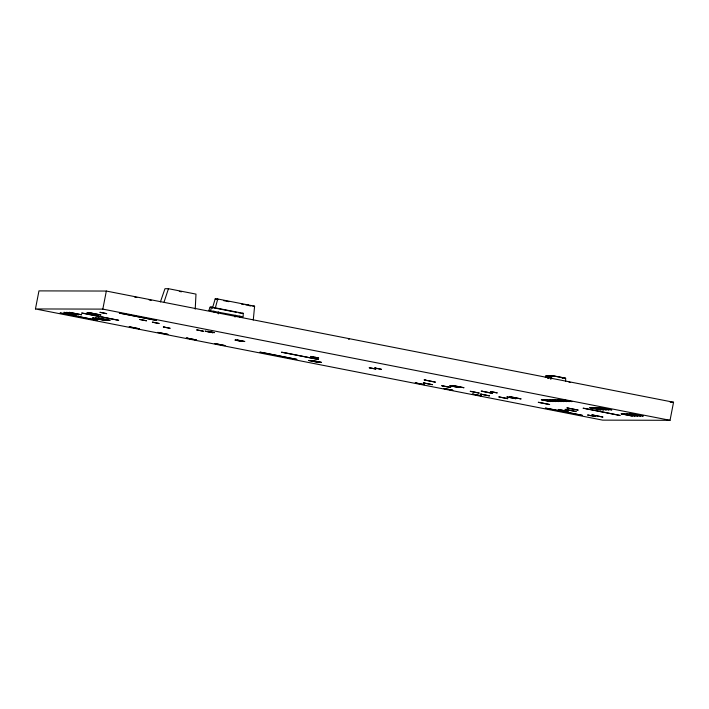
<?xml version="1.0" encoding="UTF-8"?>
<svg xmlns="http://www.w3.org/2000/svg" width="709" height="709" viewBox="0 0 709 709"><rect width="100%" height="100%" fill="white"/><g stroke="black" fill="none" stroke-linecap="round" stroke-linejoin="round"><path stroke-width="1.06" d="M243.222 313.325L243.152 316.817L208.863 310.427L210.103 307.139L211.707 307.148L243.222 313.325L241.627 313.325M195.223 309.133L195.985 294.102L168.458 288.705L164.975 288.696L160.394 301.937M253.273 320.025L254.602 306.199L217.752 298.976L215.155 298.968L212.416 308.229M214.029 312.19L213.932 311.091M239.881 317.26L239.775 316.152M235.344 316.684L235.282 315.275L234.954 316.967M218.434 313.715L218.425 311.969L218.23 313.75M35.45 308.947L38.96 290.885L106.332 291.053L673.55 402.242L670.04 420.304L602.668 420.136L35.45 308.947L102.823 309.115L670.04 420.304M102.823 309.115L106.332 291.053M215.252 308.238L217.752 298.976M164.089 301.945L168.458 288.705M210.555 310.427L211.707 307.148M545.318 377.498L546.09 375.602L550.007 376.204M546.169 377.498L546.94 375.602M547.632 378.455L548.784 375.602L552.701 376.204M548.482 378.455L549.635 375.61M550.326 378.455L551.487 375.61L552.329 375.61L565.631 378.216L565.64 381.3M550.787 379.412L552.329 375.61M245.863 304.985L248.469 304.994M252.865 306.191L254.602 306.199M348.411 339.194L349.262 339.194M562.086 378.207L562.937 378.216M565.631 378.216L551.487 375.61M670.235 402.242L673.55 402.242M134.692 297.098L136.81 297.505M569.035 382.204L570.594 382.506M179.315 291.39L181.433 291.807M215.155 298.968L218.328 299.588M223.627 300.625L228.918 301.662M241.627 304.161L243.745 304.569M248.93 305.588L250.977 305.987M210.103 307.139L236.186 312.252M238.366 312.678L240.537 313.103M548.784 375.602L551.859 376.204M546.09 375.602L549.156 376.195M149.174 299.925L151.185 300.332M209.368 331.936C222.387 334.728 195.702 329.144 208.721 331.936M241.131 340.719C254.15 343.502 227.474 337.927 240.484 340.719M315.026 357.23C328.037 360.021 301.36 354.447 314.379 357.23M591.855 415.749L595.418 416.52L587.548 414.978L591.111 415.749M122.692 313.626L119.334 313.13L156.441 320.406L122.692 313.626M100.501 312.412L99.88 312.323L106.731 313.662L100.501 312.412M140.347 319.546L139.726 319.458L146.586 320.805L140.347 319.546M90.637 312.935L89.6 312.784L101.015 315.018L90.637 312.935M152.958 322.258L152.329 322.17L159.188 323.508L152.958 322.258M87.943 312.926L86.906 312.775L98.321 315.018L87.943 312.926M208.198 331.387L207.577 331.298L214.437 332.645L208.198 331.387M84.956 313.529L81.597 313.041L118.704 320.317L84.956 313.529M197.262 329.977L196.641 329.889L203.492 331.236L197.262 329.977M70.359 312.527L69.234 312.368L81.597 314.787L70.359 312.527M67.656 312.518L66.54 312.359L78.903 314.778L67.656 312.518M64.962 312.509L63.845 312.35L76.209 314.769L64.962 312.509M163.939 327.053L163.318 326.964L170.178 328.311L163.939 327.053M98.905 318.119L97.78 317.96L110.143 320.379L98.905 318.119M96.202 318.119L95.086 317.951L107.449 320.379L96.202 318.119M63.393 313.475L60.026 312.988L97.142 320.255L63.393 313.475M93.508 318.111L92.392 317.942L104.755 320.371L93.508 318.111M235.548 340.134L234.927 340.045L241.778 341.392L235.548 340.134M130.119 326.938L129.189 326.805L139.46 328.816L130.119 326.938M158.665 332.539L157.735 332.397L168.015 334.409L158.665 332.539M187.211 338.131L186.281 337.998L196.561 340.01L187.211 338.131M284.779 352.701L281.42 352.213L318.527 359.481L284.779 352.701M215.766 343.723L214.836 343.59L225.107 345.602L215.766 343.723M375.185 368.068L374.565 367.98L381.424 369.318L375.185 368.068M369.77 367.82L369.15 367.732L376 369.079L369.77 367.82M263.216 352.648L259.857 352.151L296.965 359.428L263.216 352.648M312.722 360.606L311.854 360.473L321.407 362.352L312.722 360.606M309.541 360.597L308.672 360.464L318.226 362.343L309.541 360.597M563.699 399.938L562.866 399.823L571.995 401.604L563.699 399.938M425.108 380.059L424.071 379.909L435.486 382.151L425.108 380.059M560.996 399.929L560.172 399.814L569.3 401.604L560.996 399.929M558.302 399.929L557.478 399.805L566.606 401.595L558.302 399.929M555.608 399.92L554.784 399.796L563.903 401.586L555.608 399.92M552.914 399.911L552.089 399.787L561.209 401.578L552.914 399.911M453.654 385.661L452.617 385.51L464.032 387.743L453.654 385.661M550.219 399.903L549.386 399.787L558.515 401.578L550.219 399.903M450.543 385.847L449.719 385.723L458.847 387.513L450.543 385.847M491.045 391.66L490.424 391.572L497.284 392.91L491.045 391.66M547.525 399.903L546.692 399.779L555.821 401.569L547.525 399.903M601.454 407.852L600.417 407.702L611.84 409.944L601.454 407.852M544.822 399.894L543.998 399.77L553.126 401.56L544.822 399.894M598.759 407.843L597.722 407.693L609.146 409.935L598.759 407.843M542.128 399.885L541.304 399.761L550.432 401.551L542.128 399.885M482.2 391.253L481.163 391.102L492.587 393.344L482.2 391.253M596.065 407.835L595.028 407.684L606.443 409.926L596.065 407.835M424.142 383.02L423.317 382.895L432.446 384.686L424.142 383.02M442.46 385.82L441.636 385.705L450.756 387.495L442.46 385.82M593.362 407.835L592.334 407.684L603.749 409.917L593.362 407.835M590.668 407.826L589.64 407.675L601.055 409.908L590.668 407.826M632.853 414.012L631.816 413.861L643.24 416.094L632.853 414.012M630.159 414.003L629.122 413.852L640.546 416.086L630.159 414.003M416.059 382.993L415.226 382.878L424.354 384.668L416.059 382.993M510.746 396.854L509.709 396.703L521.133 398.937L510.746 396.854M627.465 413.994L626.428 413.843L637.843 416.086L627.465 413.994M471.006 391.421L470.182 391.297L479.302 393.087L471.006 391.421M624.771 413.985L623.734 413.834L635.149 416.077L624.771 413.985M507.644 397.04L506.811 396.916L515.939 398.706L507.644 397.04M586.423 408.703L583.055 408.207L620.171 415.483L586.423 408.703M622.068 413.976L621.04 413.826L632.455 416.068L622.068 413.976M444.605 388.594L443.781 388.47L452.9 390.26L444.605 388.594M539.292 402.446L538.255 402.295L549.679 404.538L539.292 402.446M481.234 394.204L480.41 394.089L489.538 395.879L481.234 394.204M499.553 397.013L498.728 396.898L507.857 398.688L499.553 397.013M473.151 394.186L472.327 394.062L481.446 395.852L473.151 394.186M567.838 408.047L566.801 407.897L578.225 410.13L567.838 408.047M566.004 409.518L564.984 409.377L576.222 411.574L566.004 409.518M559.038 409.598L558.116 409.465L568.237 411.45L559.038 409.598M548.677 408.606L545.318 408.118L582.426 415.385L548.677 408.606M592.759 415.022L591.749 414.88L602.987 417.078L592.759 415.022"/></g></svg>
